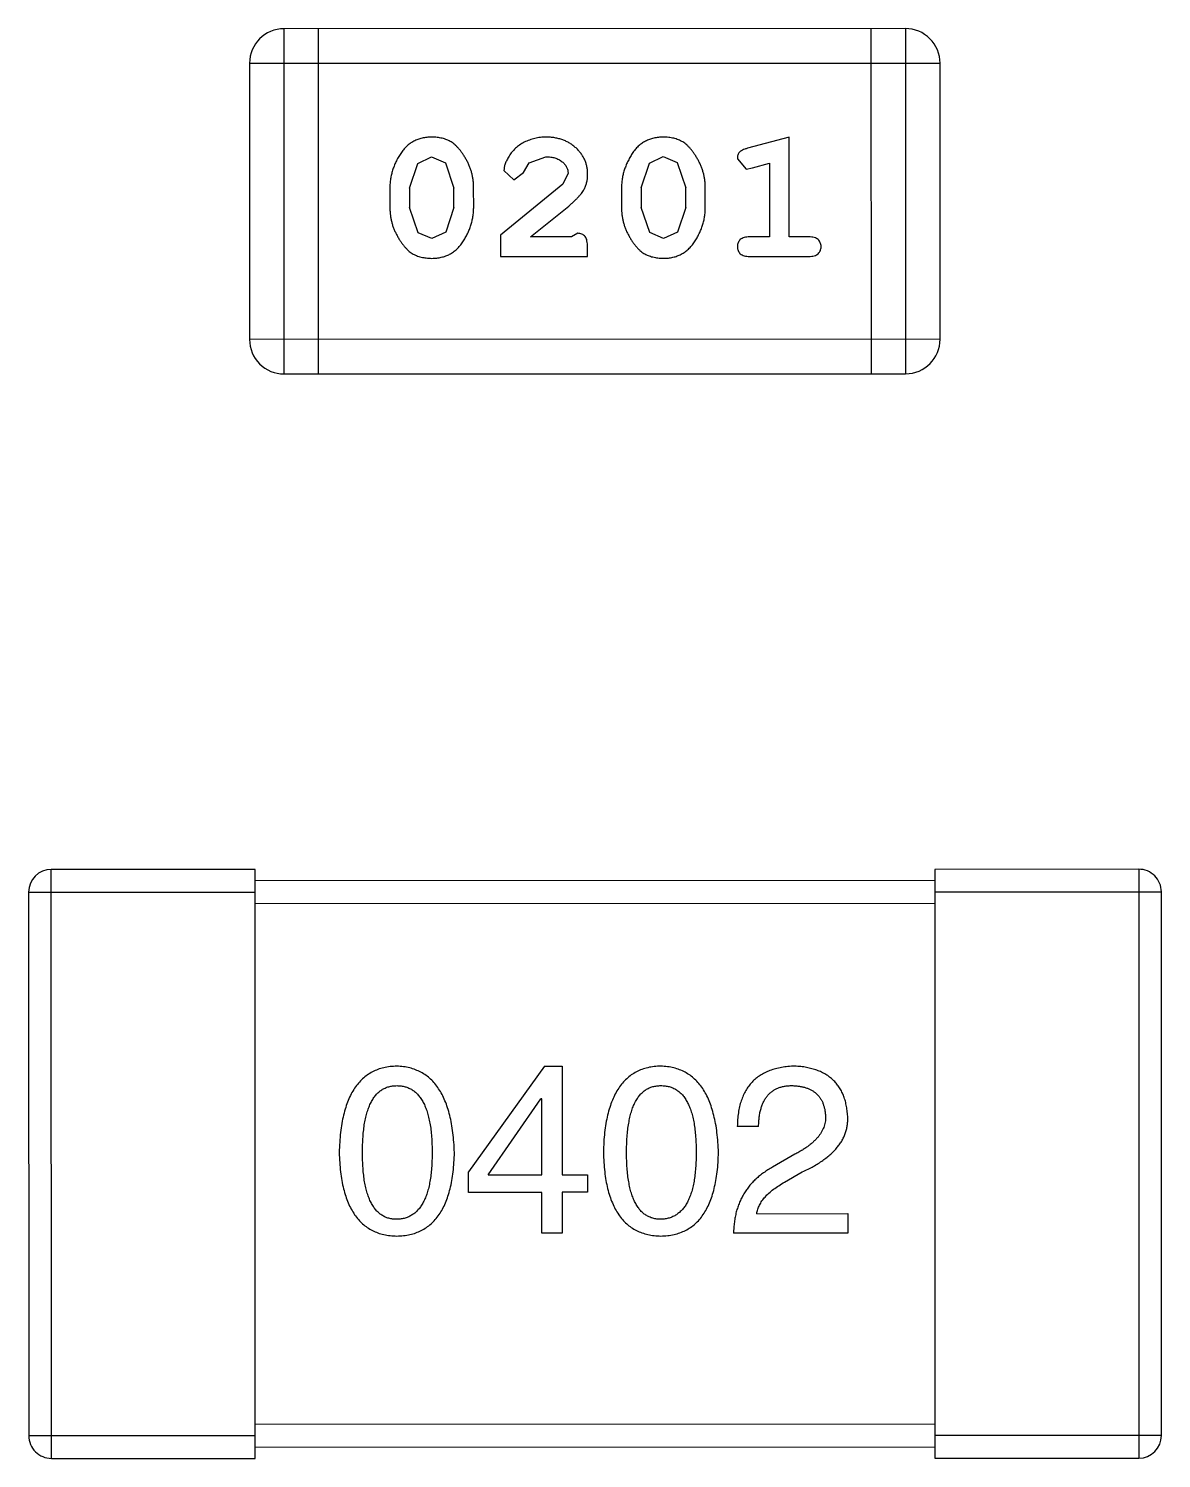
# Model space of a CAD drawing. Header units: inches. Extents: x -29 to 164, y -51 to 83.
# Drawn here: x 22.073 to 23.073, y 14.722 to 15.984 of the extents above; entities that cross this region are included whole.
import ezdxf

# ---------------------------------------------------------------- set-up
doc = ezdxf.new("R2010")
doc.units = ezdxf.units.IN
doc.header["$LTSCALE"] = 1.21
doc.header["$MEASUREMENT"] = 0
doc.layers.get('0').update_dxf_attribs({"linetype": 'CONTINUOUS'})

msp = doc.modelspace()

# ---------------------------------------------------------------- linework, layer by layer
at = {"color": 7, "linetype": 'Continuous'}
for p, q in [((22.8468, 15.9842), (22.2982, 15.9841)), ((22.2982, 15.6793), (22.2982, 15.9841)), ((22.3287, 15.6793), (22.3287, 15.9841)), ((22.8163, 15.9842), (22.8164, 15.6794)), ((22.8468, 15.9842), (22.8469, 15.6794)), ((22.2677, 15.9536), (22.8773, 15.9537)), ((22.2677, 15.9536), (22.2678, 15.7097)), ((22.8774, 15.7099), (22.8773, 15.9537)), ((22.744, 15.8884), (22.7074, 15.8785)), ((22.744, 15.8003), (22.744, 15.8884)), ((22.4162, 15.8652), (22.4285, 15.871)), ((22.4285, 15.871), (22.4407, 15.8657)), ((22.5146, 15.8657), (22.5294, 15.871)), ((22.6207, 15.8653), (22.633, 15.8711)), ((22.633, 15.8711), (22.6452, 15.8658)), ((22.4089, 15.8434), (22.4162, 15.8652)), ((22.4407, 15.8657), (22.4482, 15.8434)), ((22.4923, 15.859), (22.5011, 15.8506)), ((22.5096, 15.8571), (22.5146, 15.8657)), ((22.6134, 15.8435), (22.6207, 15.8653)), ((22.6452, 15.8658), (22.6528, 15.8435)), ((22.6984, 15.8693), (22.7063, 15.8601)), ((22.7063, 15.8601), (22.7117, 15.8611)), ((22.7117, 15.8611), (22.7267, 15.8653)), ((22.7267, 15.8653), (22.7267, 15.8003)), ((22.5442, 15.8468), (22.4892, 15.8018)), ((22.5011, 15.8506), (22.5096, 15.8571)), ((22.5489, 15.8565), (22.5442, 15.8468)), ((22.3916, 15.8437), (22.3916, 15.826)), ((22.4089, 15.8434), (22.4089, 15.8262)), ((22.4482, 15.8262), (22.4482, 15.8434)), ((22.4656, 15.826), (22.4655, 15.8437)), ((22.5961, 15.8437), (22.5961, 15.826)), ((22.6134, 15.8435), (22.6134, 15.8263)), ((22.6528, 15.8263), (22.6528, 15.8435)), ((22.6701, 15.826), (22.6701, 15.8438)), ((22.4166, 15.8039), (22.4089, 15.8262)), ((22.4482, 15.8262), (22.441, 15.8045)), ((22.5159, 15.8002), (22.5495, 15.8273)), ((22.6211, 15.804), (22.6134, 15.8263)), ((22.6528, 15.8263), (22.6455, 15.8045)), ((22.4287, 15.7987), (22.4166, 15.8039)), ((22.441, 15.8045), (22.4287, 15.7987)), ((22.4892, 15.8018), (22.4892, 15.7829)), ((22.5521, 15.8003), (22.5159, 15.8002)), ((22.5576, 15.8034), (22.5521, 15.8003)), ((22.6332, 15.7987), (22.6211, 15.804)), ((22.6455, 15.8045), (22.6332, 15.7987)), ((22.7267, 15.8003), (22.7094, 15.8003)), ((22.7613, 15.8003), (22.744, 15.8003)), ((22.4892, 15.7829), (22.5662, 15.7829)), ((22.5662, 15.7829), (22.5662, 15.7908)), ((22.7094, 15.783), (22.7613, 15.783)), ((22.8774, 15.7099), (22.2678, 15.7097)), ((22.2982, 15.6793), (22.8469, 15.6794)), ((22.0928, 14.7217), (22.0927, 15.2417)), ((22.2727, 15.2417), (22.0927, 15.2417)), ((22.2728, 14.7217), (22.2727, 15.2417)), ((23.0527, 15.2419), (22.8727, 15.2418)), ((22.8727, 15.2418), (22.8728, 14.7218)), ((23.0527, 15.2419), (23.0528, 14.7219)), ((22.8727, 15.2318), (22.2727, 15.2317)), ((22.0727, 15.2217), (22.0728, 14.7417)), ((22.0727, 15.2217), (22.2727, 15.2217)), ((22.8727, 15.2218), (23.0727, 15.2219)), ((23.0728, 14.7419), (23.0727, 15.2219)), ((22.2727, 15.2117), (22.8727, 15.2118)), ((22.5282, 15.068), (22.461, 14.9746)), ((22.5282, 15.068), (22.5438, 15.068)), ((22.5438, 15.068), (22.5438, 14.9721)), ((22.4783, 14.9721), (22.525, 15.0393)), ((22.5258, 15.0393), (22.525, 15.0393)), ((22.5258, 14.9721), (22.5258, 15.0393)), ((22.7171, 15.0148), (22.6983, 15.0148)), ((22.7491, 14.9902), (22.7294, 14.9787)), ((22.4611, 14.9565), (22.461, 14.9746)), ((22.7401, 14.9656), (22.7557, 14.9746)), ((22.4783, 14.9721), (22.5258, 14.9721)), ((22.5438, 14.9721), (22.566, 14.9721)), ((22.566, 14.9721), (22.566, 14.9566)), ((22.5258, 14.9565), (22.4611, 14.9565)), ((22.5258, 14.9205), (22.5258, 14.9565)), ((22.5438, 14.9566), (22.5438, 14.9205)), ((22.566, 14.9566), (22.5438, 14.9566)), ((22.7155, 14.9377), (22.7958, 14.9378)), ((22.7958, 14.9378), (22.7959, 14.9205)), ((22.5438, 14.9205), (22.5258, 14.9205)), ((22.7959, 14.9205), (22.695, 14.9205)), ((22.8728, 14.7518), (22.2728, 14.7517)), ((22.2728, 14.7417), (22.0728, 14.7417)), ((23.0728, 14.7419), (22.8728, 14.7418)), ((22.0928, 14.7217), (22.2728, 14.7217)), ((22.2728, 14.7317), (22.8728, 14.7318)), ((22.8728, 14.7218), (23.0528, 14.7219))]:
    msp.add_line(p, q, dxfattribs=at)
for centre, radius, start, end in [((22.2982, 15.9536), 0.0305, 90.012, 180.012), ((22.8468, 15.9537), 0.0305, 0.012, 90.012), ((22.2982, 15.7097), 0.0305, 180.012, 270.012), ((22.8469, 15.7099), 0.0305, 270.012, 0.012), ((22.0927, 15.2217), 0.02, 90.012, 180.012), ((23.0527, 15.2219), 0.02, 0.012, 90.012), ((22.0928, 14.7417), 0.02, 180.012, 270.012), ((23.0528, 14.7419), 0.02, 270.012, 0.012)]:
    msp.add_arc(centre, radius, start, end, dxfattribs=at)
for points, knots in [([(22.4284, 15.8883), (22.427, 15.8883), (22.4242, 15.8882), (22.4201, 15.8875), (22.4162, 15.8864), (22.4127, 15.8848), (22.4094, 15.8827), (22.4063, 15.8802), (22.4035, 15.8772), (22.4011, 15.8739), (22.3989, 15.8703), (22.3969, 15.8666), (22.3953, 15.8629), (22.394, 15.8591), (22.3929, 15.8553), (22.3922, 15.8515), (22.3917, 15.8476), (22.3916, 15.845), (22.3916, 15.8437)], [0, 0, 0, 0, 0.06692, 0.130834, 0.19258, 0.252759, 0.312631, 0.373411, 0.436359, 0.501894, 0.568244, 0.632472, 0.69556, 0.757163, 0.818592, 0.878885, 0.939235, 1, 1, 1, 1]), ([(22.4655, 15.8437), (22.4655, 15.8448), (22.4655, 15.8469), (22.4652, 15.8501), (22.4647, 15.8533), (22.464, 15.8564), (22.4631, 15.8594), (22.462, 15.8624), (22.4607, 15.8654), (22.4592, 15.8683), (22.4576, 15.871), (22.4559, 15.8736), (22.4543, 15.8759), (22.4526, 15.878), (22.4509, 15.8798), (22.4492, 15.8815), (22.4474, 15.8829), (22.4451, 15.8845), (22.4419, 15.8861), (22.4377, 15.8874), (22.4332, 15.8882), (22.43, 15.8883), (22.4284, 15.8883)], [0, 0, 0, 0, 0.049855, 0.099516, 0.148482, 0.19758, 0.246804, 0.296268, 0.346517, 0.397047, 0.446826, 0.49336, 0.537801, 0.579207, 0.617974, 0.654833, 0.689171, 0.722088, 0.786392, 0.853518, 0.924186, 1, 1, 1, 1]), ([(22.5295, 15.8883), (22.5278, 15.8883), (22.5245, 15.8882), (22.5196, 15.8873), (22.5148, 15.8859), (22.5103, 15.8839), (22.5062, 15.8815), (22.5025, 15.8786), (22.4994, 15.8753), (22.4969, 15.8718), (22.4949, 15.8682), (22.4934, 15.8649), (22.4925, 15.8619), (22.4924, 15.8599), (22.4923, 15.859)], [0, 0, 0, 0, 0.098286, 0.193983, 0.289056, 0.384352, 0.477435, 0.566197, 0.652355, 0.737986, 0.818188, 0.887401, 0.94802, 1, 1, 1, 1]), ([(22.5662, 15.8556), (22.5662, 15.8567), (22.5661, 15.8589), (22.5657, 15.8621), (22.5648, 15.8652), (22.5637, 15.8682), (22.5622, 15.8711), (22.5605, 15.8738), (22.5583, 15.8764), (22.556, 15.8788), (22.5533, 15.881), (22.5505, 15.883), (22.5474, 15.8847), (22.5442, 15.886), (22.5408, 15.887), (22.5372, 15.8878), (22.5334, 15.8883), (22.5309, 15.8883), (22.5295, 15.8883)], [0, 0, 0, 0, 0.060981, 0.120256, 0.178148, 0.236115, 0.293993, 0.352864, 0.413358, 0.476056, 0.539296, 0.602396, 0.665116, 0.728325, 0.792919, 0.859317, 0.928302, 1, 1, 1, 1]), ([(22.6329, 15.8884), (22.6315, 15.8883), (22.6287, 15.8883), (22.6246, 15.8875), (22.6207, 15.8864), (22.6172, 15.8848), (22.6139, 15.8828), (22.6108, 15.8803), (22.608, 15.8773), (22.6056, 15.8739), (22.6034, 15.8703), (22.6015, 15.8666), (22.5998, 15.8629), (22.5985, 15.8591), (22.5974, 15.8554), (22.5967, 15.8515), (22.5962, 15.8476), (22.5961, 15.845), (22.5961, 15.8437)], [0, 0, 0, 0, 0.06692, 0.130834, 0.19258, 0.252759, 0.312631, 0.373411, 0.436359, 0.501894, 0.568244, 0.632472, 0.69556, 0.757163, 0.818592, 0.878885, 0.939235, 1, 1, 1, 1]), ([(22.6701, 15.8438), (22.67, 15.8448), (22.67, 15.847), (22.6697, 15.8502), (22.6692, 15.8533), (22.6685, 15.8564), (22.6676, 15.8595), (22.6665, 15.8625), (22.6652, 15.8654), (22.6637, 15.8683), (22.6621, 15.871), (22.6604, 15.8736), (22.6588, 15.8759), (22.6571, 15.878), (22.6554, 15.8799), (22.6537, 15.8815), (22.652, 15.8829), (22.6496, 15.8845), (22.6464, 15.8861), (22.6422, 15.8874), (22.6377, 15.8882), (22.6345, 15.8883), (22.6329, 15.8884)], [0, 0, 0, 0, 0.049855, 0.099516, 0.148482, 0.19758, 0.246804, 0.296268, 0.346517, 0.397047, 0.446826, 0.49336, 0.537801, 0.579207, 0.617974, 0.654833, 0.689171, 0.722088, 0.786392, 0.853518, 0.924186, 1, 1, 1, 1]), ([(22.5294, 15.871), (22.5308, 15.871), (22.5335, 15.8709), (22.5373, 15.8701), (22.5407, 15.8687), (22.5436, 15.8668), (22.5459, 15.8645), (22.5477, 15.862), (22.5487, 15.8593), (22.5489, 15.8575), (22.5489, 15.8565)], [0, 0, 0, 0, 0.156344, 0.299348, 0.4327, 0.561, 0.682299, 0.791883, 0.89611, 1, 1, 1, 1]), ([(22.7074, 15.8785), (22.7066, 15.8782), (22.705, 15.8778), (22.7029, 15.8769), (22.7013, 15.876), (22.7001, 15.875), (22.6993, 15.8738), (22.6988, 15.8725), (22.6984, 15.871), (22.6984, 15.8699), (22.6984, 15.8693)], [0, 0, 0, 0, 0.187321, 0.344927, 0.475328, 0.579604, 0.674244, 0.773631, 0.882025, 1, 1, 1, 1]), ([(22.5495, 15.8273), (22.5504, 15.8281), (22.552, 15.8295), (22.5544, 15.8318), (22.5565, 15.8339), (22.5584, 15.8359), (22.56, 15.8377), (22.5614, 15.8395), (22.5625, 15.8411), (22.5636, 15.8432), (22.5647, 15.8458), (22.5656, 15.8489), (22.5661, 15.8522), (22.5662, 15.8545), (22.5662, 15.8556)], [0, 0, 0, 0, 0.103002, 0.197728, 0.285279, 0.365235, 0.437224, 0.502446, 0.560545, 0.611446, 0.707576, 0.80349, 0.900532, 1, 1, 1, 1]), ([(22.3916, 15.826), (22.3916, 15.8249), (22.3917, 15.8228), (22.392, 15.8196), (22.3925, 15.8164), (22.3932, 15.8134), (22.394, 15.8103), (22.3952, 15.8073), (22.3964, 15.8044), (22.3979, 15.8015), (22.3995, 15.7987), (22.4011, 15.7962), (22.4028, 15.7939), (22.4044, 15.7918), (22.4061, 15.7899), (22.4078, 15.7882), (22.4095, 15.7868), (22.4119, 15.7852), (22.4151, 15.7836), (22.4193, 15.7823), (22.4238, 15.7815), (22.427, 15.7814), (22.4287, 15.7813)], [0, 0, 0, 0, 0.049886, 0.09882, 0.148132, 0.19689, 0.246038, 0.295176, 0.345305, 0.395692, 0.445312, 0.491875, 0.535813, 0.577009, 0.616081, 0.652689, 0.687585, 0.720206, 0.785062, 0.85223, 0.923759, 1, 1, 1, 1]), ([(22.4287, 15.7813), (22.4301, 15.7814), (22.4329, 15.7815), (22.437, 15.7822), (22.4409, 15.7833), (22.4444, 15.7849), (22.4478, 15.7869), (22.4508, 15.7894), (22.4536, 15.7924), (22.4561, 15.7958), (22.4582, 15.7994), (22.4602, 15.803), (22.4619, 15.8068), (22.4632, 15.8105), (22.4642, 15.8143), (22.465, 15.8182), (22.4655, 15.8221), (22.4655, 15.8247), (22.4656, 15.826)], [0, 0, 0, 0, 0.067217, 0.131051, 0.19272, 0.252824, 0.312745, 0.373449, 0.436041, 0.501494, 0.567761, 0.632087, 0.695096, 0.757109, 0.817993, 0.878657, 0.939311, 1, 1, 1, 1]), ([(22.5961, 15.826), (22.5961, 15.8249), (22.5962, 15.8228), (22.5965, 15.8196), (22.597, 15.8165), (22.5977, 15.8134), (22.5985, 15.8103), (22.5997, 15.8074), (22.6009, 15.8044), (22.6024, 15.8015), (22.604, 15.7988), (22.6056, 15.7962), (22.6073, 15.7939), (22.6089, 15.7918), (22.6106, 15.79), (22.6123, 15.7883), (22.614, 15.7869), (22.6164, 15.7853), (22.6196, 15.7837), (22.6238, 15.7824), (22.6284, 15.7815), (22.6315, 15.7814), (22.6332, 15.7814)], [0, 0, 0, 0, 0.049886, 0.09882, 0.148132, 0.19689, 0.246038, 0.295176, 0.345305, 0.395692, 0.445312, 0.491875, 0.535813, 0.577009, 0.616081, 0.652689, 0.687585, 0.720206, 0.785062, 0.85223, 0.923759, 1, 1, 1, 1]), ([(22.6332, 15.7814), (22.6346, 15.7814), (22.6374, 15.7815), (22.6415, 15.7822), (22.6454, 15.7833), (22.6489, 15.7849), (22.6523, 15.787), (22.6553, 15.7895), (22.6581, 15.7924), (22.6606, 15.7958), (22.6628, 15.7994), (22.6647, 15.8031), (22.6664, 15.8068), (22.6677, 15.8106), (22.6688, 15.8144), (22.6695, 15.8182), (22.67, 15.8221), (22.67, 15.8247), (22.6701, 15.826)], [0, 0, 0, 0, 0.067217, 0.131051, 0.19272, 0.252824, 0.312745, 0.373449, 0.436041, 0.501494, 0.567761, 0.632087, 0.695096, 0.757109, 0.817993, 0.878657, 0.939311, 1, 1, 1, 1]), ([(22.5662, 15.7908), (22.5662, 15.7919), (22.5662, 15.7939), (22.5657, 15.7966), (22.5651, 15.7988), (22.564, 15.8006), (22.5627, 15.8018), (22.5612, 15.8027), (22.5594, 15.8033), (22.5582, 15.8034), (22.5576, 15.8034)], [0, 0, 0, 0, 0.1844, 0.34094, 0.473574, 0.586824, 0.690029, 0.789175, 0.890445, 1, 1, 1, 1]), ([(22.7094, 15.8003), (22.7085, 15.8003), (22.7068, 15.8002), (22.7045, 15.7998), (22.7025, 15.799), (22.701, 15.7979), (22.6998, 15.7966), (22.699, 15.7951), (22.6985, 15.7934), (22.6984, 15.7922), (22.6984, 15.7916)], [0, 0, 0, 0, 0.169102, 0.317658, 0.446239, 0.563118, 0.671828, 0.776546, 0.884858, 1, 1, 1, 1]), ([(22.7723, 15.7916), (22.7723, 15.7923), (22.7722, 15.7934), (22.7717, 15.7951), (22.7709, 15.7966), (22.7697, 15.7979), (22.7682, 15.799), (22.7662, 15.7998), (22.7639, 15.8002), (22.7622, 15.8003), (22.7613, 15.8003)], [0, 0, 0, 0, 0.11517, 0.223509, 0.328254, 0.438012, 0.553651, 0.682263, 0.830856, 1, 1, 1, 1]), ([(22.6984, 15.7916), (22.6984, 15.791), (22.6985, 15.7898), (22.699, 15.7882), (22.6998, 15.7866), (22.701, 15.7853), (22.7025, 15.7842), (22.7045, 15.7835), (22.7068, 15.783), (22.7085, 15.783), (22.7094, 15.783)], [0, 0, 0, 0, 0.115051, 0.223278, 0.329269, 0.437893, 0.554681, 0.682591, 0.83103, 1, 1, 1, 1]), ([(22.7613, 15.783), (22.7622, 15.783), (22.7639, 15.7831), (22.7662, 15.7835), (22.7682, 15.7842), (22.7697, 15.7853), (22.7709, 15.7867), (22.7717, 15.7882), (22.7722, 15.7899), (22.7723, 15.791), (22.7723, 15.7916)], [0, 0, 0, 0, 0.169012, 0.317488, 0.445429, 0.560977, 0.67065, 0.776666, 0.88492, 1, 1, 1, 1]), ([(22.3977, 15.068), (22.3957, 15.0679), (22.3919, 15.0677), (22.3862, 15.0668), (22.381, 15.0652), (22.3761, 15.063), (22.3716, 15.0603), (22.3674, 15.0569), (22.3637, 15.053), (22.3603, 15.0485), (22.3573, 15.0434), (22.3547, 15.0377), (22.3525, 15.0315), (22.3506, 15.0247), (22.3491, 15.0173), (22.348, 15.0093), (22.3472, 15.0007), (22.347, 14.9948), (22.3469, 14.9918)], [0, 0, 0, 0, 0.057911, 0.113262, 0.165956, 0.217443, 0.268511, 0.319665, 0.372, 0.426129, 0.483365, 0.543779, 0.607756, 0.676562, 0.749704, 0.827713, 0.911177, 1, 1, 1, 1]), ([(22.4486, 14.9918), (22.4484, 14.9948), (22.4482, 15.0006), (22.4473, 15.0091), (22.4461, 15.017), (22.4446, 15.0244), (22.4427, 15.0312), (22.4404, 15.0374), (22.4378, 15.043), (22.4348, 15.0481), (22.4314, 15.0526), (22.4277, 15.0566), (22.4236, 15.06), (22.4191, 15.0627), (22.4142, 15.0649), (22.4091, 15.0666), (22.4035, 15.0676), (22.3997, 15.0679), (22.3977, 15.068)], [0, 0, 0, 0, 0.088475, 0.171606, 0.249595, 0.322626, 0.391327, 0.455765, 0.516374, 0.573675, 0.628522, 0.681161, 0.732559, 0.783563, 0.83504, 0.887639, 0.942585, 1, 1, 1, 1]), ([(22.6309, 15.068), (22.6289, 15.068), (22.625, 15.0678), (22.6194, 15.0668), (22.6141, 15.0652), (22.6092, 15.0631), (22.6047, 15.0603), (22.6006, 15.057), (22.5968, 15.0531), (22.5935, 15.0485), (22.5905, 15.0435), (22.5879, 15.0378), (22.5856, 15.0315), (22.5838, 15.0247), (22.5822, 15.0173), (22.5811, 15.0093), (22.5804, 15.0008), (22.5802, 14.9949), (22.5801, 14.9918)], [0, 0, 0, 0, 0.057911, 0.113262, 0.165956, 0.217443, 0.268511, 0.319665, 0.372, 0.426129, 0.483365, 0.543779, 0.607756, 0.676562, 0.749704, 0.827713, 0.911177, 1, 1, 1, 1]), ([(22.6817, 14.9918), (22.6816, 14.9948), (22.6813, 15.0007), (22.6805, 15.0092), (22.6793, 15.0171), (22.6777, 15.0244), (22.6758, 15.0312), (22.6736, 15.0374), (22.6709, 15.0431), (22.6679, 15.0482), (22.6645, 15.0527), (22.6608, 15.0566), (22.6567, 15.06), (22.6522, 15.0628), (22.6474, 15.065), (22.6422, 15.0666), (22.6367, 15.0677), (22.6328, 15.0679), (22.6309, 15.068)], [0, 0, 0, 0, 0.088475, 0.171606, 0.249595, 0.322626, 0.391327, 0.455765, 0.516374, 0.573675, 0.628522, 0.681161, 0.732559, 0.783563, 0.83504, 0.887639, 0.942585, 1, 1, 1, 1]), ([(22.7491, 15.0681), (22.7471, 15.068), (22.7431, 15.0678), (22.7375, 15.067), (22.7321, 15.0658), (22.7272, 15.0642), (22.7227, 15.0622), (22.7185, 15.0599), (22.7147, 15.0572), (22.7113, 15.054), (22.7083, 15.0504), (22.7057, 15.0465), (22.7035, 15.0421), (22.7017, 15.0374), (22.7002, 15.0323), (22.6992, 15.0268), (22.6985, 15.0209), (22.6984, 15.0169), (22.6983, 15.0148)], [0, 0, 0, 0, 0.07282, 0.141057, 0.2062, 0.267672, 0.326735, 0.383519, 0.439188, 0.494454, 0.549628, 0.605958, 0.66397, 0.72402, 0.787502, 0.854127, 0.925065, 1, 1, 1, 1]), ([(22.7958, 15.0238), (22.7957, 15.0255), (22.7954, 15.0288), (22.7946, 15.0336), (22.7935, 15.0381), (22.7921, 15.0422), (22.7903, 15.0461), (22.7882, 15.0497), (22.7857, 15.0529), (22.783, 15.0558), (22.7798, 15.0585), (22.7764, 15.0608), (22.7727, 15.0628), (22.7686, 15.0645), (22.7642, 15.0658), (22.7594, 15.0669), (22.7544, 15.0677), (22.7509, 15.0679), (22.7491, 15.0681)], [0, 0, 0, 0, 0.070688, 0.137741, 0.201612, 0.262778, 0.321223, 0.378455, 0.434411, 0.490146, 0.546362, 0.603392, 0.662208, 0.723401, 0.787372, 0.85442, 0.925153, 1, 1, 1, 1]), ([(22.3674, 14.9918), (22.3674, 14.9941), (22.3675, 14.9988), (22.3679, 15.0055), (22.3684, 15.0117), (22.3692, 15.0175), (22.3703, 15.0228), (22.3716, 15.0276), (22.3731, 15.032), (22.3749, 15.036), (22.3769, 15.0395), (22.3791, 15.0425), (22.3817, 15.045), (22.3844, 15.0472), (22.3874, 15.0488), (22.3906, 15.05), (22.3941, 15.0506), (22.3965, 15.0507), (22.3977, 15.0508)], [0, 0, 0, 0, 0.096452, 0.187278, 0.271765, 0.350519, 0.423437, 0.491321, 0.554011, 0.612224, 0.666281, 0.717003, 0.764884, 0.811423, 0.856783, 0.902993, 0.950236, 1, 1, 1, 1]), ([(22.3977, 15.0508), (22.399, 15.0507), (22.4014, 15.0506), (22.405, 15.05), (22.4083, 15.0488), (22.4114, 15.0472), (22.4142, 15.0451), (22.4168, 15.0425), (22.4191, 15.0395), (22.4212, 15.036), (22.423, 15.032), (22.4246, 15.0276), (22.4259, 15.0228), (22.427, 15.0175), (22.4279, 15.0117), (22.4285, 15.0055), (22.4288, 14.9988), (22.4289, 14.9942), (22.4289, 14.9918)], [0, 0, 0, 0, 0.050604, 0.098688, 0.145699, 0.191791, 0.238625, 0.286717, 0.337546, 0.391814, 0.449755, 0.512106, 0.579685, 0.652048, 0.730262, 0.814146, 0.904281, 1, 1, 1, 1]), ([(22.6006, 14.9918), (22.6006, 14.9942), (22.6006, 14.9988), (22.601, 15.0055), (22.6016, 15.0117), (22.6024, 15.0175), (22.6035, 15.0228), (22.6047, 15.0277), (22.6063, 15.0321), (22.608, 15.036), (22.61, 15.0395), (22.6123, 15.0425), (22.6148, 15.0451), (22.6175, 15.0472), (22.6205, 15.0489), (22.6238, 15.05), (22.6273, 15.0507), (22.6297, 15.0508), (22.6309, 15.0508)], [0, 0, 0, 0, 0.096452, 0.187278, 0.271765, 0.350519, 0.423437, 0.491321, 0.554011, 0.612224, 0.666281, 0.717003, 0.764884, 0.811423, 0.856783, 0.902993, 0.950236, 1, 1, 1, 1]), ([(22.6309, 15.0508), (22.6321, 15.0508), (22.6346, 15.0507), (22.6382, 15.05), (22.6415, 15.0489), (22.6446, 15.0472), (22.6474, 15.0451), (22.65, 15.0426), (22.6523, 15.0395), (22.6544, 15.036), (22.6562, 15.0321), (22.6578, 15.0277), (22.6591, 15.0228), (22.6602, 15.0175), (22.661, 15.0118), (22.6616, 15.0055), (22.662, 14.9988), (22.662, 14.9942), (22.662, 14.9918)], [0, 0, 0, 0, 0.050604, 0.098688, 0.145699, 0.191791, 0.238625, 0.286717, 0.337546, 0.391814, 0.449755, 0.512106, 0.579685, 0.652048, 0.730262, 0.814146, 0.904281, 1, 1, 1, 1]), ([(22.7171, 15.0148), (22.7172, 15.0162), (22.7173, 15.0191), (22.7177, 15.0232), (22.7183, 15.027), (22.7192, 15.0305), (22.7203, 15.0338), (22.7216, 15.0367), (22.7231, 15.0394), (22.7249, 15.0418), (22.7268, 15.044), (22.729, 15.0458), (22.7314, 15.0474), (22.734, 15.0487), (22.7369, 15.0496), (22.7399, 15.0503), (22.7432, 15.0508), (22.7455, 15.0508), (22.7466, 15.0509)], [0, 0, 0, 0, 0.082594, 0.15978, 0.232961, 0.301462, 0.365595, 0.426678, 0.484662, 0.540809, 0.595146, 0.648401, 0.702272, 0.757102, 0.813447, 0.872233, 0.934055, 1, 1, 1, 1]), ([(22.7466, 15.0509), (22.7478, 15.0508), (22.75, 15.0507), (22.7532, 15.0503), (22.7561, 15.0497), (22.7589, 15.049), (22.7615, 15.048), (22.7639, 15.0469), (22.766, 15.0455), (22.768, 15.044), (22.7697, 15.0422), (22.7713, 15.0403), (22.7726, 15.0381), (22.7738, 15.0358), (22.7746, 15.0333), (22.7754, 15.0306), (22.7759, 15.0277), (22.7761, 15.0257), (22.7762, 15.0246)], [0, 0, 0, 0, 0.076112, 0.148436, 0.216883, 0.281466, 0.34298, 0.402356, 0.459881, 0.51546, 0.571111, 0.62658, 0.683162, 0.741007, 0.801404, 0.863825, 0.930544, 1, 1, 1, 1]), ([(22.7762, 15.0246), (22.7762, 15.0238), (22.7763, 15.0222), (22.7761, 15.0198), (22.7757, 15.0174), (22.7751, 15.0151), (22.7742, 15.0128), (22.7731, 15.0105), (22.7718, 15.0083), (22.7702, 15.0062), (22.7684, 15.004), (22.7663, 15.0019), (22.764, 14.9999), (22.7615, 14.9978), (22.7588, 14.9959), (22.7558, 14.9939), (22.7525, 14.992), (22.7503, 14.9908), (22.7491, 14.9902)], [0, 0, 0, 0, 0.052237, 0.103888, 0.155485, 0.207395, 0.259864, 0.31356, 0.369176, 0.4266, 0.486836, 0.550048, 0.61567, 0.685271, 0.75824, 0.834614, 0.915635, 1, 1, 1, 1]), ([(22.7557, 14.9746), (22.7574, 14.9754), (22.7607, 14.9769), (22.7654, 14.9794), (22.7698, 14.982), (22.7738, 14.9847), (22.7775, 14.9875), (22.7809, 14.9903), (22.7839, 14.9933), (22.7866, 14.9963), (22.789, 14.9994), (22.791, 15.0026), (22.7927, 15.006), (22.794, 15.0093), (22.795, 15.0128), (22.7956, 15.0164), (22.7959, 15.0201), (22.7959, 15.0226), (22.7958, 15.0238)], [0, 0, 0, 0, 0.082731, 0.161257, 0.236138, 0.307554, 0.375712, 0.440848, 0.502916, 0.562567, 0.619798, 0.675716, 0.73039, 0.78386, 0.837315, 0.890547, 0.944917, 1, 1, 1, 1]), ([(22.3469, 14.9918), (22.347, 14.9888), (22.3472, 14.9831), (22.348, 14.9748), (22.3491, 14.9671), (22.3506, 14.9599), (22.3525, 14.9533), (22.3547, 14.9473), (22.3573, 14.9418), (22.3604, 14.9369), (22.3637, 14.9325), (22.3675, 14.9287), (22.3716, 14.9255), (22.3761, 14.9228), (22.381, 14.9207), (22.3863, 14.9192), (22.3919, 14.9183), (22.3958, 14.9181), (22.3978, 14.918)], [0, 0, 0, 0, 0.087693, 0.170223, 0.247496, 0.319826, 0.387768, 0.451403, 0.511459, 0.568358, 0.622671, 0.675251, 0.726739, 0.778422, 0.830759, 0.884394, 0.940865, 1, 1, 1, 1]), ([(22.3978, 14.9328), (22.3965, 14.9328), (22.3941, 14.9329), (22.3907, 14.9336), (22.3874, 14.9347), (22.3844, 14.9364), (22.3817, 14.9385), (22.3792, 14.941), (22.3769, 14.9441), (22.3749, 14.9476), (22.3731, 14.9515), (22.3716, 14.9559), (22.3703, 14.9608), (22.3692, 14.9661), (22.3684, 14.9718), (22.3679, 14.9781), (22.3675, 14.9848), (22.3674, 14.9894), (22.3674, 14.9918)], [0, 0, 0, 0, 0.049766, 0.097012, 0.143225, 0.188786, 0.235079, 0.282962, 0.333687, 0.387747, 0.445963, 0.508657, 0.576545, 0.649868, 0.72822, 0.812712, 0.903543, 1, 1, 1, 1]), ([(22.3978, 14.918), (22.3998, 14.9181), (22.4036, 14.9183), (22.4093, 14.9192), (22.4145, 14.9207), (22.4194, 14.9228), (22.4239, 14.9255), (22.4281, 14.9287), (22.4318, 14.9325), (22.4352, 14.9369), (22.4382, 14.9418), (22.4408, 14.9473), (22.443, 14.9533), (22.4449, 14.9599), (22.4464, 14.9671), (22.4475, 14.9748), (22.4483, 14.9831), (22.4485, 14.9888), (22.4486, 14.9918)], [0, 0, 0, 0, 0.059134, 0.115603, 0.169236, 0.221572, 0.273254, 0.32474, 0.377319, 0.431815, 0.488555, 0.548609, 0.612242, 0.680182, 0.75251, 0.829782, 0.91231, 1, 1, 1, 1]), ([(22.4289, 14.9918), (22.4289, 14.9894), (22.4288, 14.9849), (22.4285, 14.9783), (22.4279, 14.9721), (22.427, 14.9664), (22.426, 14.9611), (22.4246, 14.9563), (22.4231, 14.9519), (22.4212, 14.948), (22.4192, 14.9445), (22.4168, 14.9414), (22.4143, 14.9388), (22.4114, 14.9367), (22.4084, 14.935), (22.4051, 14.9338), (22.4015, 14.933), (22.399, 14.9328), (22.3978, 14.9328)], [0, 0, 0, 0, 0.094834, 0.184067, 0.267029, 0.344713, 0.417334, 0.484367, 0.546941, 0.604717, 0.65953, 0.710539, 0.759381, 0.806382, 0.853027, 0.900623, 0.949121, 1, 1, 1, 1]), ([(22.5801, 14.9918), (22.5802, 14.9889), (22.5804, 14.9831), (22.5812, 14.9749), (22.5822, 14.9671), (22.5838, 14.96), (22.5856, 14.9534), (22.5879, 14.9473), (22.5905, 14.9418), (22.5935, 14.9369), (22.5968, 14.9325), (22.6006, 14.9287), (22.6047, 14.9255), (22.6093, 14.9228), (22.6142, 14.9208), (22.6194, 14.9192), (22.625, 14.9183), (22.6289, 14.9181), (22.6309, 14.918)], [0, 0, 0, 0, 0.087693, 0.170223, 0.247496, 0.319826, 0.387768, 0.451403, 0.511459, 0.568358, 0.622671, 0.675251, 0.726739, 0.778422, 0.830759, 0.884394, 0.940865, 1, 1, 1, 1]), ([(22.6309, 14.9328), (22.6297, 14.9328), (22.6273, 14.9329), (22.6238, 14.9336), (22.6206, 14.9348), (22.6176, 14.9364), (22.6148, 14.9385), (22.6123, 14.9411), (22.6101, 14.9441), (22.6081, 14.9476), (22.6063, 14.9515), (22.6047, 14.9559), (22.6035, 14.9608), (22.6024, 14.9661), (22.6016, 14.9719), (22.601, 14.9781), (22.6006, 14.9848), (22.6006, 14.9894), (22.6006, 14.9918)], [0, 0, 0, 0, 0.049766, 0.097012, 0.143225, 0.188786, 0.235079, 0.282962, 0.333687, 0.387747, 0.445963, 0.508657, 0.576545, 0.649868, 0.72822, 0.812712, 0.903543, 1, 1, 1, 1]), ([(22.662, 14.9918), (22.662, 14.9895), (22.662, 14.9849), (22.6616, 14.9783), (22.661, 14.9722), (22.6602, 14.9664), (22.6591, 14.9612), (22.6578, 14.9563), (22.6562, 14.952), (22.6544, 14.948), (22.6523, 14.9445), (22.65, 14.9415), (22.6474, 14.9389), (22.6446, 14.9367), (22.6415, 14.9351), (22.6382, 14.9338), (22.6346, 14.933), (22.6322, 14.9329), (22.6309, 14.9328)], [0, 0, 0, 0, 0.094834, 0.184067, 0.267029, 0.344713, 0.417334, 0.484367, 0.546941, 0.604717, 0.65953, 0.710539, 0.759381, 0.806382, 0.853027, 0.900623, 0.949121, 1, 1, 1, 1]), ([(22.6309, 14.918), (22.6329, 14.9181), (22.6368, 14.9183), (22.6424, 14.9193), (22.6477, 14.9208), (22.6526, 14.9229), (22.6571, 14.9255), (22.6612, 14.9287), (22.665, 14.9325), (22.6684, 14.9369), (22.6713, 14.9418), (22.6739, 14.9473), (22.6762, 14.9534), (22.678, 14.96), (22.6796, 14.9671), (22.6807, 14.9749), (22.6814, 14.9832), (22.6816, 14.9889), (22.6817, 14.9918)], [0, 0, 0, 0, 0.059134, 0.115603, 0.169236, 0.221572, 0.273254, 0.32474, 0.377319, 0.431815, 0.488555, 0.548609, 0.612242, 0.680182, 0.75251, 0.829782, 0.91231, 1, 1, 1, 1]), ([(22.7294, 14.9787), (22.7281, 14.978), (22.7254, 14.9765), (22.7216, 14.9739), (22.718, 14.9712), (22.7147, 14.9684), (22.7116, 14.9653), (22.7088, 14.9621), (22.7063, 14.9587), (22.704, 14.9552), (22.702, 14.9514), (22.7002, 14.9475), (22.6987, 14.9435), (22.6974, 14.9392), (22.6964, 14.9348), (22.6957, 14.9302), (22.6952, 14.9254), (22.6951, 14.9222), (22.695, 14.9205)], [0, 0, 0, 0, 0.065828, 0.130094, 0.192451, 0.254037, 0.313974, 0.373757, 0.433048, 0.492243, 0.551902, 0.611758, 0.672678, 0.734814, 0.798569, 0.863693, 0.930488, 1, 1, 1, 1]), ([(22.7155, 14.9377), (22.7158, 14.939), (22.7163, 14.9417), (22.7179, 14.9454), (22.7201, 14.9491), (22.7229, 14.9526), (22.7263, 14.9561), (22.7303, 14.9594), (22.735, 14.9626), (22.7383, 14.9646), (22.7401, 14.9656)], [0, 0, 0, 0, 0.103034, 0.208166, 0.318255, 0.434664, 0.559728, 0.695394, 0.841708, 1, 1, 1, 1])]:
    msp.add_open_spline(points, degree=3, knots=knots, dxfattribs=at)

doc.saveas('drawing.dxf')
